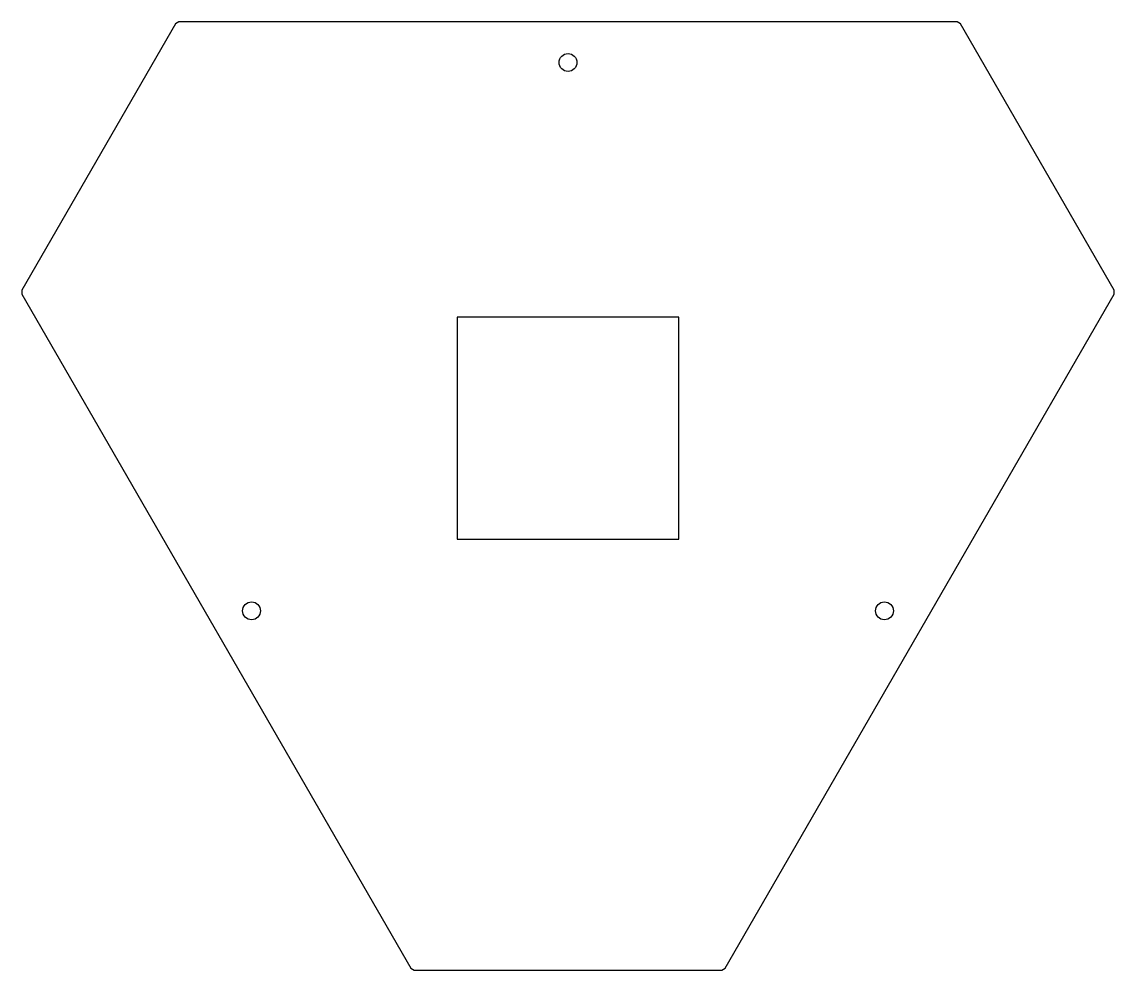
# Model space of a CAD drawing. Header units: millimetres. Extents: x -101 to 101, y -100 to 75.
import ezdxf

# ---------------------------------------------------------------- set-up
doc = ezdxf.new("R2010")
doc.units = ezdxf.units.MM

msp = doc.modelspace()

# ---------------------------------------------------------------- linework, layer by layer
at = {"color": 7, "linetype": 'Continuous', "lineweight": 25}
for p, q in [((-71.88, 75), (-72.48, 74.65)), ((71.88, 75), (-71.88, 75)), ((72.48, 74.65), (71.88, 75)), ((-72.48, 74.65), (-100.89, 25.44)), ((100.89, 25.44), (72.48, 74.65)), ((-100.89, 25.44), (-100.89, 24.75)), ((-100.89, 24.75), (-29.01, -99.75)), ((29.01, -99.75), (100.89, 24.75)), ((100.89, 24.75), (100.89, 25.44)), ((-20.5, 20.5), (-20.5, -20.5)), ((20.5, 20.5), (-20.5, 20.5)), ((20.5, -20.5), (20.5, 20.5)), ((-20.5, -20.5), (20.5, -20.5)), ((-29.01, -99.75), (-28.41, -100.09)), ((-28.41, -100.09), (28.41, -100.09)), ((28.41, -100.09), (29.01, -99.75))]:
    msp.add_line(p, q, dxfattribs=at)
for centre in [(0, 67.5), (-58.46, -33.75), (58.46, -33.75)]:
    msp.add_circle(centre, 1.65, dxfattribs=at)

doc.saveas('drawing.dxf')
